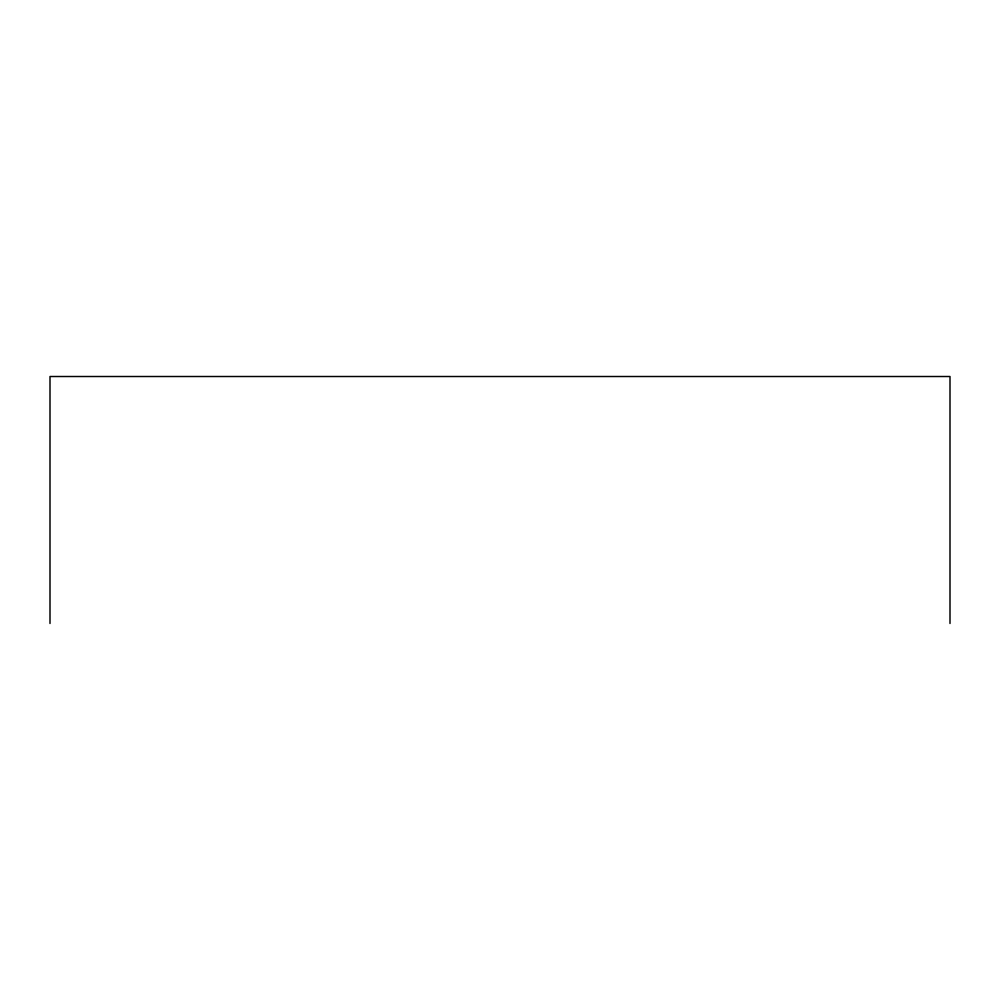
<?xml version="1.0" encoding="UTF-8"?>
<svg xmlns="http://www.w3.org/2000/svg" width="1000" height="1000" viewBox="0 0 1000 1000"><rect width="100%" height="100%" fill="white"/><g stroke="black" fill="none" stroke-linecap="round" stroke-linejoin="round"><path stroke-width="1.5" d="M950 623.488L950 376.512L50 376.512L50 623.488"/></g></svg>
